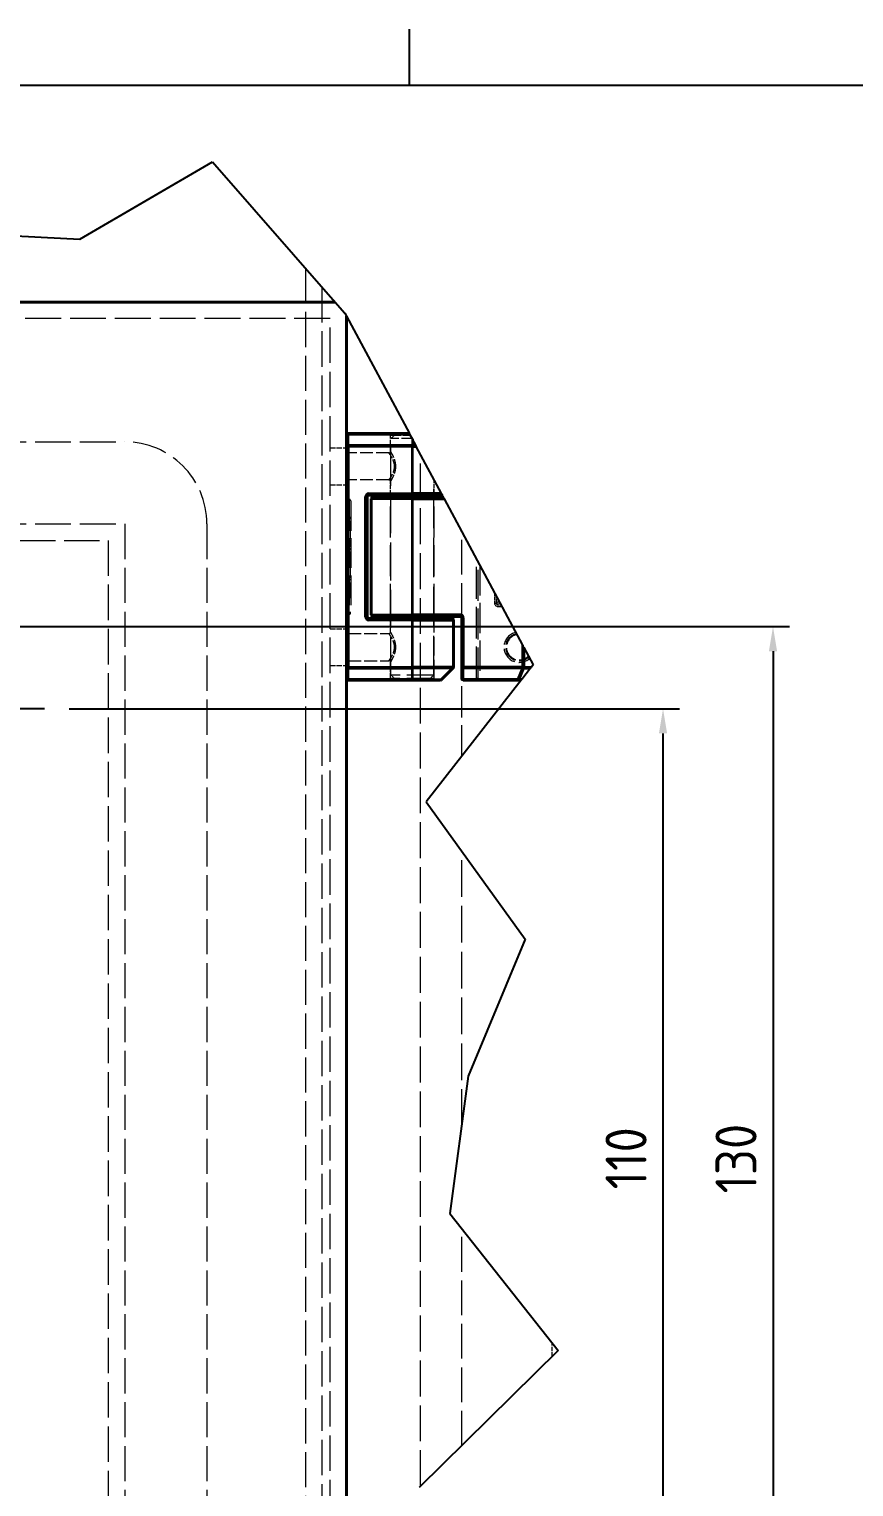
# Model space of a CAD drawing. Header units: millimetres. Extents: x 0 to 2523, y 0 to 1782.
# Drawn here: x 561.3 to 711.9, y 1466.1 to 1732.2 of the extents above; entities that cross this region are included whole.
import ezdxf

# ---------------------------------------------------------------- set-up
doc = ezdxf.new("R2010")
doc.units = ezdxf.units.MM
doc.header["$LTSCALE"] = 3
doc.linetypes.add('CHAIN', pattern=[0.3543, 0.2362, -0.0295, 0.0591, -0.0295])
doc.linetypes.add('DASHED', pattern=[0.2067, 0.1654, -0.0413])
doc.layers.get('0').update_dxf_attribs({"color": 3, "lineweight": 25})
for name, color, linetype, lineweight in [('가려진 것(ISO)', 2, 'DASHED', 18), ('가려진 좁은 것(ISO)', 2, 'DASHED', 18), ('가시적인 것(ISO)', 3, 'Continuous', 40), ('가시적인 좁은 것(ISO)', 3, 'Continuous', 35), ('경계(ISO)', 7, 'Continuous', 25), ('끊기 선(JIS)', 7, 'Continuous', 25), ('중심 표식(ISO)', 1, 'Continuous', 25), ('치수(ISO)', 2, 'Continuous', 25)]:
    doc.layers.add(name, color=color, linetype=linetype, lineweight=lineweight)
doc.styles.add('치수 텍스트_PSTEK_POSCO', font='isocp.shx')
doc.dimstyles.new('치수_PSTEK_POSCO', dxfattribs={"dimscale": 3, "dimtxt": 2.5, "dimasz": 1.5, "dimexe": 1, "dimexo": 1.5, "dimgap": 1, "dimtad": 1, "dimrnd": 1e-08, "dimdsep": 46, "dimtxsty": '치수 텍스트_PSTEK_POSCO', "dimcen": 0.09, "dimdle": 10, "dimclrd": 7, "dimclre": 7, "dimclrt": 2, "dimadec": 1, "dimazin": 2, "dimtfac": 1, "dimtmove": 0, "dimatfit": 3, "dimfxl": 0, "dimtolj": 1, "dimlwd": -1, "dimlwe": -1, "dimarcsym": 0})

# ---------------------------------------------------------------- blocks, each defined once
blk = doc.blocks.new('경계 Default Border')
at = {"layer": '경계(ISO)'}
blk.add_line((210.25, 574), (210.25, 577.4), dxfattribs=at)
at = {"layer": '경계(ISO)', "flags": 128}
blk.add_lwpolyline([(20, 20), (20, 574), (821, 574), (821, 20), (20, 20)], dxfattribs=at)
blk = doc.blocks.new('*D79')
at = {"layer": 'Defpoints', "color": 0, "transparency": 16777216}
for p in [(545.78, 1623.11), (545.78, 1428.11), (697.1, 1428.11)]:
    blk.add_point(p, dxfattribs=at)
at = {"layer": '치수(ISO)', "color": 7, "transparency": 16777216}
for p, q in [((550.28, 1623.11), (700.1, 1623.11)), ((697.1, 1618.61), (697.1, 1432.61)), ((550.28, 1428.11), (700.1, 1428.11))]:
    blk.add_line(p, q, dxfattribs=at)
for points in [[(696.35, 1618.61), (697.85, 1618.61), (697.1, 1623.11)], [(696.35, 1432.61), (697.85, 1432.61), (697.1, 1428.11)]]:
    blk.add_solid(points, dxfattribs=at)
at = {"layer": '치수(ISO)', "color": 2, "transparency": 16777216, "insert": (690.35, 1519.61), "char_height": 7.5, "attachment_point": 4, "rotation": 90, "style": '치수 텍스트_PSTEK_POSCO'}
blk.add_mtext('\\A1;130', dxfattribs=at)
blk = doc.blocks.new('*D81')
at = {"layer": 'Defpoints', "color": 0, "transparency": 16777216}
for p in [(564.15, 1608.11), (677.03, 1608.11), (564.15, 1443.11)]:
    blk.add_point(p, dxfattribs=at)
at = {"layer": '치수(ISO)', "color": 7, "transparency": 16777216}
for p, q in [((568.65, 1608.11), (680.03, 1608.11)), ((677.03, 1447.61), (677.03, 1603.61)), ((568.65, 1443.11), (680.03, 1443.11))]:
    blk.add_line(p, q, dxfattribs=at)
for points in [[(676.28, 1603.61), (677.78, 1603.61), (677.03, 1608.11)], [(676.28, 1447.61), (677.78, 1447.61), (677.03, 1443.11)]]:
    blk.add_solid(points, dxfattribs=at)
at = {"layer": '치수(ISO)', "color": 2, "transparency": 16777216, "insert": (670.28, 1520.36), "char_height": 7.5, "attachment_point": 4, "rotation": 90, "style": '치수 텍스트_PSTEK_POSCO'}
blk.add_mtext('\\A1;110', dxfattribs=at)

msp = doc.modelspace()

# ---------------------------------------------------------------- linework, layer by layer
at = {"layer": '가려진 것(ISO)', "ltscale": 12.911937}
msp.add_line((611.779, 1688.5707), (611.779, 1352.2896), dxfattribs=at)
at = {"layer": '가려진 것(ISO)', "ltscale": 13.056621}
msp.add_line((614.779, 1685.1416), (614.779, 1353.1888), dxfattribs=at)
at = {"layer": '가려진 것(ISO)', "ltscale": 13.19737}
msp.add_line((616.279, 1679.3642), (403.5031, 1679.3642), dxfattribs=at)
at = {"layer": '가려진 것(ISO)', "ltscale": 13.049678}
msp.add_line((616.279, 1371.8642), (616.279, 1679.3642), dxfattribs=at)
at = {"layer": '가려진 것(ISO)', "ltscale": 0.673328}
msp.add_line((628.129, 1658.2142), (627.379, 1657.4642), dxfattribs=at)
at = {"layer": '가려진 것(ISO)', "ltscale": 2.84373}
msp.add_line((630.8119, 1658.2142), (628.129, 1658.2142), dxfattribs=at)
at = {"layer": '가려진 것(ISO)', "ltscale": 13.175637}
for p, q in [((194.779, 1656.8642), (578.779, 1656.8642)), ((194.779, 1641.8642), (578.779, 1641.8642))]:
    msp.add_line(p, q, dxfattribs=at)
at = {"layer": '가려진 것(ISO)', "ltscale": 1.904597}
for p, q in [((616.279, 1655.7392), (619.279, 1655.7392)), ((616.279, 1648.9892), (619.279, 1648.9892)), ((616.279, 1622.7392), (619.279, 1622.7392)), ((616.279, 1615.9892), (619.279, 1615.9892))]:
    msp.add_line(p, q, dxfattribs=at)
at = {"layer": '가려진 것(ISO)', "ltscale": 1.856998}
msp.add_line((627.304, 1655.1391), (627.304, 1658.0642), dxfattribs=at)
at = {"layer": '가려진 것(ISO)', "ltscale": 3.847464}
msp.add_line((631.213, 1657.4642), (627.379, 1657.4642), dxfattribs=at)
at = {"layer": '가려진 것(ISO)', "ltscale": 13.933224}
msp.add_line((627.379, 1614.2642), (627.379, 1657.4642), dxfattribs=at)
at = {"layer": '가려진 것(ISO)', "ltscale": 4.714087}
for p, q in [((627.0041, 1654.8392), (619.579, 1654.8392)), ((627.0041, 1649.8892), (619.579, 1649.8892))]:
    msp.add_line(p, q, dxfattribs=at)
at = {"layer": '가려진 것(ISO)', "ltscale": 13.20597}
msp.add_line((632.779, 1466.1883), (632.779, 1654.5358), dxfattribs=at)
at = {"layer": '가려진 것(ISO)', "ltscale": 1.380822}
msp.add_line((627.304, 1647.4142), (627.304, 1649.5892), dxfattribs=at)
at = {"layer": '가려진 것(ISO)', "ltscale": 14.426589}
msp.add_line((635.179, 1614.2642), (635.179, 1650.0479), dxfattribs=at)
at = {"layer": '가려진 것(ISO)', "ltscale": 1.583012}
msp.add_line((635.254, 1647.4142), (635.254, 1649.9077), dxfattribs=at)
at = {"layer": '가려진 것(ISO)', "ltscale": 0.095135}
for p, q in [((619.579, 1646.3642), (619.729, 1646.3642)), ((619.579, 1625.3642), (619.729, 1625.3642))]:
    msp.add_line(p, q, dxfattribs=at)
at = {"layer": '가려진 것(ISO)', "ltscale": 10.965973}
msp.add_line((620.029, 1646.0642), (620.029, 1625.6642), dxfattribs=at)
at = {"layer": '가려진 것(ISO)', "ltscale": 11.369134}
for p, q in [((627.304, 1625.2892), (627.304, 1646.4392)), ((635.254, 1625.2892), (635.254, 1646.4392))]:
    msp.add_line(p, q, dxfattribs=at)
at = {"layer": '가려진 것(ISO)', "ltscale": 0.19037}
for p, q in [((620.029, 1643.0642), (619.729, 1643.0642)), ((620.029, 1642.7829), (619.729, 1642.7829)), ((620.029, 1642.3142), (619.729, 1642.3142)), ((620.029, 1642.0329), (619.729, 1642.0329)), ((620.029, 1641.9392), (619.729, 1641.9392)), ((620.029, 1641.8923), (619.729, 1641.8923)), ((620.029, 1641.7517), (619.729, 1641.7517)), ((620.029, 1641.7048), (619.729, 1641.7048)), ((620.029, 1641.6579), (619.729, 1641.6579)), ((620.029, 1641.6111), (619.729, 1641.6111)), ((620.029, 1641.5173), (619.729, 1641.5173)), ((620.029, 1641.3767), (619.729, 1641.3767)), ((620.029, 1641.3298), (619.729, 1641.3298)), ((620.029, 1641.1892), (619.729, 1641.1892)), ((620.029, 1641.1423), (619.729, 1641.1423)), ((620.029, 1641.0017), (619.729, 1641.0017)), ((620.029, 1640.9548), (619.729, 1640.9548)), ((620.029, 1640.9079), (619.729, 1640.9079)), ((620.029, 1640.8611), (619.729, 1640.8611)), ((620.029, 1640.8142), (619.729, 1640.8142)), ((620.029, 1640.7673), (619.729, 1640.7673)), ((620.029, 1640.6736), (619.729, 1640.6736)), ((620.029, 1640.6267), (619.729, 1640.6267)), ((620.029, 1640.5798), (619.729, 1640.5798)), ((620.029, 1640.5329), (619.729, 1640.5329)), ((620.029, 1640.4392), (619.729, 1640.4392)), ((620.029, 1640.3923), (619.729, 1640.3923)), ((620.029, 1640.2048), (619.729, 1640.2048)), ((620.029, 1640.0173), (619.729, 1640.0173)), ((620.029, 1639.9236), (619.729, 1639.9236)), ((620.029, 1639.8298), (619.729, 1639.8298)), ((620.029, 1639.7829), (619.729, 1639.7829)), ((620.029, 1639.6892), (619.729, 1639.6892)), ((620.029, 1639.5954), (619.729, 1639.5954)), ((620.029, 1639.5486), (619.729, 1639.5486)), ((620.029, 1639.4548), (619.729, 1639.4548)), ((620.029, 1639.4079), (619.729, 1639.4079)), ((620.029, 1639.3142), (619.729, 1639.3142)), ((620.029, 1639.2673), (619.729, 1639.2673)), ((620.029, 1639.1736), (619.729, 1639.1736)), ((620.029, 1638.8923), (619.729, 1638.8923)), ((620.029, 1638.7048), (619.729, 1638.7048)), ((620.029, 1638.6111), (619.729, 1638.6111)), ((620.029, 1638.4236), (619.729, 1638.4236)), ((620.029, 1638.1423), (619.729, 1638.1423)), ((620.029, 1638.0486), (619.729, 1638.0486)), ((620.029, 1638.0017), (619.729, 1638.0017)), ((620.029, 1637.8611), (619.729, 1637.8611)), ((620.029, 1637.7673), (619.729, 1637.7673)), ((620.029, 1637.3923), (619.729, 1637.3923)), ((620.029, 1637.1111), (619.729, 1637.1111)), ((620.029, 1636.7361), (619.729, 1636.7361)), ((620.029, 1636.6892), (619.729, 1636.6892)), ((620.029, 1636.5954), (619.729, 1636.5954)), ((620.029, 1636.4548), (619.729, 1636.4548)), ((620.029, 1636.4079), (619.729, 1636.4079)), ((620.029, 1636.3142), (619.729, 1636.3142)), ((620.029, 1636.2204), (619.729, 1636.2204)), ((620.029, 1636.1736), (619.729, 1636.1736)), ((620.029, 1635.9861), (619.729, 1635.9861)), ((620.029, 1635.7986), (619.729, 1635.7986)), ((620.029, 1635.7517), (619.729, 1635.7517)), ((620.029, 1635.6579), (619.729, 1635.6579)), ((620.029, 1635.6111), (619.729, 1635.6111)), ((620.029, 1635.5642), (619.729, 1635.5642)), ((620.029, 1635.5173), (619.729, 1635.5173)), ((620.029, 1635.4704), (619.729, 1635.4704)), ((620.029, 1635.4236), (619.729, 1635.4236)), ((620.029, 1635.3767), (619.729, 1635.3767)), ((620.029, 1635.2829), (619.729, 1635.2829)), ((620.029, 1635.2361), (619.729, 1635.2361)), ((620.029, 1635.1892), (619.729, 1635.1892)), ((620.029, 1635.1423), (619.729, 1635.1423)), ((620.029, 1635.0954), (619.729, 1635.0954)), ((620.029, 1635.0486), (619.729, 1635.0486)), ((620.029, 1635.0017), (619.729, 1635.0017)), ((620.029, 1634.9079), (619.729, 1634.9079)), ((620.029, 1634.8611), (619.729, 1634.8611)), ((620.029, 1634.8142), (619.729, 1634.8142)), ((620.029, 1634.7673), (619.729, 1634.7673)), ((620.029, 1634.6736), (619.729, 1634.6736)), ((620.029, 1634.6267), (619.729, 1634.6267)), ((620.029, 1634.5798), (619.729, 1634.5798)), ((620.029, 1634.5329), (619.729, 1634.5329)), ((620.029, 1634.4861), (619.729, 1634.4861)), ((620.029, 1634.4392), (619.729, 1634.4392)), ((620.029, 1634.3923), (619.729, 1634.3923)), ((620.029, 1634.3454), (619.729, 1634.3454)), ((620.029, 1634.2517), (619.729, 1634.2517)), ((620.029, 1634.2048), (619.729, 1634.2048)), ((620.029, 1634.1579), (619.729, 1634.1579)), ((620.029, 1634.1111), (619.729, 1634.1111)), ((620.029, 1634.0642), (619.729, 1634.0642)), ((620.029, 1633.9704), (619.729, 1633.9704)), ((620.029, 1633.9236), (619.729, 1633.9236)), ((620.029, 1633.7361), (619.729, 1633.7361)), ((620.029, 1633.6423), (619.729, 1633.6423)), ((620.029, 1633.5486), (619.729, 1633.5486)), ((620.029, 1633.5017), (619.729, 1633.5017)), ((620.029, 1633.4548), (619.729, 1633.4548)), ((620.029, 1633.4079), (619.729, 1633.4079)), ((620.029, 1633.3611), (619.729, 1633.3611)), ((620.029, 1633.3142), (619.729, 1633.3142)), ((620.029, 1633.2673), (619.729, 1633.2673)), ((620.029, 1633.2204), (619.729, 1633.2204)), ((620.029, 1633.1267), (619.729, 1633.1267)), ((620.029, 1633.0798), (619.729, 1633.0798)), ((620.029, 1633.0329), (619.729, 1633.0329)), ((620.029, 1632.9392), (619.729, 1632.9392)), ((620.029, 1632.8454), (619.729, 1632.8454)), ((620.029, 1632.7986), (619.729, 1632.7986)), ((620.029, 1632.7517), (619.729, 1632.7517)), ((620.029, 1632.5642), (619.729, 1632.5642)), ((620.029, 1632.5173), (619.729, 1632.5173)), ((620.029, 1632.4236), (619.729, 1632.4236)), ((620.029, 1632.3298), (619.729, 1632.3298)), ((620.029, 1632.2829), (619.729, 1632.2829)), ((620.029, 1632.1423), (619.729, 1632.1423)), ((620.029, 1632.0486), (619.729, 1632.0486)), ((620.029, 1632.0017), (619.729, 1632.0017)), ((620.029, 1631.6736), (619.729, 1631.6736)), ((620.029, 1631.0173), (619.729, 1631.0173)), ((620.029, 1630.9704), (619.729, 1630.9704)), ((620.029, 1630.8298), (619.729, 1630.8298)), ((620.029, 1630.6423), (619.729, 1630.6423)), ((620.029, 1630.5486), (619.729, 1630.5486)), ((620.029, 1630.3142), (619.729, 1630.3142)), ((620.029, 1630.1736), (619.729, 1630.1736)), ((620.029, 1630.1267), (619.729, 1630.1267)), ((620.029, 1630.0329), (619.729, 1630.0329)), ((620.029, 1629.8923), (619.729, 1629.8923)), ((620.029, 1629.8454), (619.729, 1629.8454)), ((620.029, 1629.7517), (619.729, 1629.7517)), ((620.029, 1629.6579), (619.729, 1629.6579)), ((620.029, 1629.6111), (619.729, 1629.6111)), ((620.029, 1629.5173), (619.729, 1629.5173)), ((620.029, 1629.4236), (619.729, 1629.4236)), ((620.029, 1629.2361), (619.729, 1629.2361)), ((620.029, 1629.0486), (619.729, 1629.0486)), ((620.029, 1629.0017), (619.729, 1629.0017)), ((620.029, 1628.8142), (619.729, 1628.8142)), ((620.029, 1628.7673), (619.729, 1628.7673)), ((620.029, 1628.6736), (619.729, 1628.6736)), ((620.029, 1628.6267), (619.729, 1628.6267)), ((620.029, 1628.5798), (619.729, 1628.5798)), ((620.029, 1628.3923), (619.729, 1628.3923)), ((620.029, 1628.3454), (619.729, 1628.3454))]:
    msp.add_line(p, q, dxfattribs=at)
at = {"layer": '가려진 것(ISO)', "ltscale": 12.928949}
for p, q in [((578.779, 1641.8642), (578.779, 1409.3642)), ((593.779, 1641.8642), (593.779, 1409.3642))]:
    msp.add_line(p, q, dxfattribs=at)
at = {"layer": '가려진 것(ISO)', "ltscale": 12.75755}
msp.add_line((640.279, 1624.6892), (640.279, 1640.5111), dxfattribs=at)
at = {"layer": '가려진 것(ISO)', "ltscale": 12.969769}
msp.add_line((197.779, 1638.8642), (575.779, 1638.8642), dxfattribs=at)
at = {"layer": '가려진 것(ISO)', "ltscale": 13.045131}
msp.add_line((575.779, 1638.8642), (575.779, 1412.3642), dxfattribs=at)
at = {"layer": '가려진 것(ISO)', "ltscale": 11.415911}
msp.add_line((643.279, 1613.6642), (643.279, 1634.9012), dxfattribs=at)
at = {"layer": '가려진 것(ISO)', "ltscale": 0.851385}
msp.add_line((646.579, 1628.7303), (646.579, 1627.3892), dxfattribs=at)
at = {"layer": '가려진 것(ISO)', "ltscale": 0.366636}
msp.add_line((646.879, 1627.0892), (647.4566, 1627.0892), dxfattribs=at)
at = {"layer": '가려진 것(ISO)', "ltscale": 1.380832}
msp.add_line((627.304, 1622.1391), (627.304, 1624.3142), dxfattribs=at)
at = {"layer": '가려진 것(ISO)', "ltscale": 6.761573}
msp.add_line((635.254, 1613.6642), (635.254, 1624.3142), dxfattribs=at)
at = {"layer": '가려진 것(ISO)', "ltscale": 4.71407}
msp.add_line((619.579, 1621.8392), (627.004, 1621.8392), dxfattribs=at)
at = {"layer": '가려진 것(ISO)', "ltscale": 4.714071}
msp.add_line((619.579, 1616.8892), (627.004, 1616.8892), dxfattribs=at)
at = {"layer": '가려진 것(ISO)', "ltscale": 1.857007}
msp.add_line((627.304, 1613.6642), (627.304, 1616.5892), dxfattribs=at)
at = {"layer": '가려진 것(ISO)', "ltscale": 9.879222}
msp.add_line((635.179, 1614.2642), (627.379, 1614.2642), dxfattribs=at)
at = {"layer": '가려진 것(ISO)', "ltscale": 0.673329}
for p, q in [((628.129, 1613.5142), (627.379, 1614.2642)), ((634.4289, 1613.5142), (635.179, 1614.2642))]:
    msp.add_line(p, q, dxfattribs=at)
at = {"layer": '가려진 것(ISO)', "ltscale": 6.282835}
msp.add_line((634.4289, 1613.5142), (628.129, 1613.5142), dxfattribs=at)
at = {"layer": '가려진 것(ISO)', "ltscale": 11.517212}
msp.add_line((640.279, 1599.3805), (640.279, 1613.6642), dxfattribs=at)
at = {"layer": '가려진 것(ISO)', "ltscale": 13.487277}
msp.add_line((640.279, 1531.9615), (640.279, 1582.1423), dxfattribs=at)
at = {"layer": '가려진 것(ISO)', "ltscale": 12.80473}
msp.add_line((640.279, 1473.5772), (640.279, 1513.2783), dxfattribs=at)
at = {"layer": '가려진 것(ISO)', "ltscale": 1.622068}
msp.add_line((656.779, 1489.8327), (656.779, 1492.3877), dxfattribs=at)
at = {"layer": '가려진 것(ISO)', "ltscale": 0.299089}
for centre, start, end in [((627.004, 1658.0642), 0, 90), ((619.579, 1655.1392), 180, 270), ((619.579, 1649.5892), 90, 180), ((619.579, 1646.6642), 180, 270), ((619.729, 1646.0642), 0, 90), ((627.004, 1647.4142), 270, 0), ((627.004, 1646.4392), 0, 90), ((635.554, 1647.4142), 180, 270), ((635.554, 1646.4392), 90, 180), ((646.879, 1627.3892), 180, 270), ((619.579, 1625.0642), 90, 180), ((619.729, 1625.6642), 270, 0), ((627.004, 1625.2892), 270, 0), ((627.004, 1624.3142), 0, 90), ((635.554, 1625.2892), 180, 270), ((635.554, 1624.3142), 90, 180), ((619.579, 1622.1392), 180, 270), ((619.579, 1616.5892), 90, 180), ((627.004, 1613.6642), 270, 0), ((635.554, 1613.6642), 180, 270), ((643.579, 1613.6642), 180, 270)]:
    msp.add_arc(centre, 0.3, start, end, dxfattribs=at)
at = {"layer": '가려진 것(ISO)', "ltscale": 12.665669}
msp.add_arc((578.779, 1641.8642), 15, 0, 90, dxfattribs=at)
at = {"layer": '가려진 것(ISO)', "ltscale": 5.855103}
msp.add_arc((650.779, 1619.3642), 2.475, 101.389712, 314.883307, dxfattribs=at)
at = {"layer": '가려진 것(ISO)', "ltscale": 0.299074}
msp.add_open_spline([(627.004, 1654.8392), (627.0361, 1654.8392), (627.0686, 1654.8445), (627.1292, 1654.8647), (627.1582, 1654.8799), (627.2092, 1654.9181), (627.2319, 1654.9416), (627.2683, 1654.9939), (627.2825, 1655.0233), (627.2997, 1655.0814), (627.304, 1655.1104), (627.304, 1655.1392)], degree=3, knots=[0, 0, 0, 0, 0.006421037, 0.006421037, 0.0127920387, 0.0127920387, 0.0191648297, 0.0191648297, 0.025537558, 0.025537558, 0.0312860612, 0.0312860612, 0.0312860612, 0.0312860612], dxfattribs=at)
at = {"layer": '가려진 것(ISO)'}
for points in [[(627.004, 1649.8892), (627.004, 1649.8892), (627.004, 1649.8892), (627.004, 1649.8892)], [(627.304, 1649.5892), (627.304, 1649.5892), (627.304, 1649.5892), (627.304, 1649.5892)], [(627.004, 1616.8892), (627.004, 1616.8892), (627.004, 1616.8892), (627.004, 1616.8892)]]:
    msp.add_open_spline(points, degree=3, dxfattribs=at)
at = {"layer": '가려진 것(ISO)', "ltscale": 0.299076}
msp.add_open_spline([(627.304, 1649.5892), (627.304, 1649.6213), (627.2987, 1649.6538), (627.2784, 1649.7145), (627.2633, 1649.7434), (627.2251, 1649.7944), (627.2016, 1649.8171), (627.1493, 1649.8536), (627.1198, 1649.8677), (627.0617, 1649.885), (627.0327, 1649.8892), (627.004, 1649.8892)], degree=3, knots=[0, 0, 0, 0, 0.0064210381, 0.0064210381, 0.0127920403, 0.0127920403, 0.0191648304, 0.0191648304, 0.0255375569, 0.0255375569, 0.0312862255, 0.0312862255, 0.0312862255, 0.0312862255], dxfattribs=at)
at = {"layer": '가려진 것(ISO)', "ltscale": 0.299082}
msp.add_open_spline([(627.004, 1621.8392), (627.0361, 1621.8392), (627.0686, 1621.8445), (627.1292, 1621.8647), (627.1582, 1621.8799), (627.2092, 1621.9181), (627.2319, 1621.9416), (627.2683, 1621.9938), (627.2825, 1622.0233), (627.2997, 1622.0814), (627.304, 1622.1104), (627.304, 1622.1392)], degree=3, knots=[0, 0, 0, 0, 0.0064210258, 0.0064210258, 0.0127920248, 0.0127920248, 0.019164823, 0.019164823, 0.0255375638, 0.0255375638, 0.0312868579, 0.0312868579, 0.0312868579, 0.0312868579], dxfattribs=at)
at = {"layer": '가려진 것(ISO)', "ltscale": 0.299079}
msp.add_open_spline([(627.304, 1616.5892), (627.304, 1616.6213), (627.2987, 1616.6538), (627.2784, 1616.7145), (627.2633, 1616.7434), (627.2251, 1616.7944), (627.2016, 1616.8171), (627.1493, 1616.8536), (627.1198, 1616.8677), (627.0617, 1616.885), (627.0327, 1616.8892), (627.004, 1616.8892)], degree=3, knots=[0, 0, 0, 0, 0.0064210313, 0.0064210313, 0.0127920334, 0.0127920334, 0.0191648315, 0.0191648315, 0.0255375666, 0.0255375666, 0.0312865551, 0.0312865551, 0.0312865551, 0.0312865551], dxfattribs=at)
at = {"layer": '가려진 것(ISO)', "ltscale": 2.57844e-05}
msp.add_open_spline([(627.304, 1616.5892), (627.304, 1616.5892), (627.304, 1616.5892), (627.304, 1616.5892)], degree=3, dxfattribs=at)
at = {"layer": '가려진 좁은 것(ISO)', "ltscale": 3.718152}
msp.add_line((627.304, 1658.0642), (630.8921, 1658.0642), dxfattribs=at)
at = {"layer": '가려진 좁은 것(ISO)', "ltscale": 0.299089}
for p, q in [((619.579, 1646.0642), (619.279, 1646.0642)), ((619.729, 1646.3642), (619.729, 1646.0642)), ((619.729, 1646.0642), (620.029, 1646.0642)), ((646.279, 1627.3892), (646.579, 1627.3892)), ((646.879, 1627.3892), (646.579, 1627.3892)), ((646.879, 1627.0892), (646.879, 1627.3892)), ((646.879, 1627.0892), (646.879, 1626.7892)), ((619.279, 1625.6642), (619.579, 1625.6642)), ((619.729, 1625.6642), (619.729, 1625.3642)), ((620.029, 1625.6642), (619.729, 1625.6642)), ((640.279, 1613.6642), (640.579, 1613.6642)), ((643.279, 1613.6642), (642.979, 1613.6642)), ((642.979, 1613.3642), (642.979, 1613.6642)), ((643.279, 1613.6642), (643.579, 1613.6642)), ((643.579, 1613.6642), (643.579, 1613.3642))]:
    msp.add_line(p, q, dxfattribs=at)
at = {"layer": '가려진 좁은 것(ISO)', "ltscale": 0.095135}
for p, q in [((619.579, 1646.0642), (619.729, 1646.0642)), ((619.579, 1625.6642), (619.729, 1625.6642))]:
    msp.add_line(p, q, dxfattribs=at)
at = {"layer": '가려진 좁은 것(ISO)', "ltscale": 10.965973}
msp.add_line((619.729, 1646.0642), (619.729, 1625.6642), dxfattribs=at)
at = {"layer": '가려진 좁은 것(ISO)', "ltscale": 11.717469}
msp.add_line((642.979, 1613.6642), (642.979, 1635.4622), dxfattribs=at)
at = {"layer": '가려진 좁은 것(ISO)', "ltscale": 11.114352}
msp.add_line((643.579, 1634.3402), (643.579, 1613.6642), dxfattribs=at)
at = {"layer": '가려진 좁은 것(ISO)', "ltscale": 1.207557}
msp.add_line((646.279, 1629.2913), (646.279, 1627.3892), dxfattribs=at)
at = {"layer": '가려진 좁은 것(ISO)', "ltscale": 0.495214}
msp.add_line((646.879, 1628.1693), (646.879, 1627.3892), dxfattribs=at)
at = {"layer": '가려진 좁은 것(ISO)', "ltscale": 0.264779}
msp.add_line((646.879, 1627.3892), (647.2962, 1627.3892), dxfattribs=at)
at = {"layer": '가려진 좁은 것(ISO)', "ltscale": 0.468493}
msp.add_line((646.879, 1626.7892), (647.617, 1626.7892), dxfattribs=at)
at = {"layer": '가려진 좁은 것(ISO)', "ltscale": 10.069207}
msp.add_line((635.254, 1613.6642), (627.304, 1613.6642), dxfattribs=at)
at = {"layer": '가려진 좁은 것(ISO)', "ltscale": 1.523657}
msp.add_line((640.579, 1613.6642), (642.979, 1613.6642), dxfattribs=at)
at = {"layer": '가려진 좁은 것(ISO)', "ltscale": 4.964387}
msp.add_line((643.579, 1613.6642), (651.3983, 1613.6642), dxfattribs=at)
at = {"layer": '가려진 좁은 것(ISO)', "ltscale": 0.164536}
for centre, start, end in [((628.027, 1652.3642), 0.000011, 0.000011), ((628.027, 1619.3642), 0.00005, 0.00005)]:
    msp.add_arc(centre, 0.3, start, end, dxfattribs=at)
at = {"layer": '가려진 좁은 것(ISO)', "ltscale": 0.598278}
msp.add_arc((646.879, 1627.3892), 0.6, 180, 270, dxfattribs=at)
at = {"layer": '가려진 좁은 것(ISO)', "ltscale": 6.450734}
msp.add_arc((650.779, 1619.3642), 2.775, 103.244846, 313.028172, dxfattribs=at)
at = {"layer": '가려진 좁은 것(ISO)', "ltscale": 5.566666}
msp.add_arc((650.779, 1619.3642), 2.3295, 100.309834, 315.963185, dxfattribs=at)
at = {"layer": '가려진 좁은 것(ISO)', "ltscale": 2.570484}
msp.add_open_spline([(628.027, 1652.3642), (628.027, 1652.4301), (628.0245, 1652.4968), (628.0193, 1652.5644), (628.0141, 1652.632), (628.0061, 1652.7005), (627.9956, 1652.7687), (627.985, 1652.8369), (627.9718, 1652.9048), (627.9566, 1652.9712), (627.9413, 1653.0376), (627.924, 1653.1025), (627.9056, 1653.1643), (627.8872, 1653.226), (627.8677, 1653.2847), (627.8467, 1653.3434), (627.8257, 1653.402), (627.8031, 1653.4605), (627.7776, 1653.5217), (627.7522, 1653.5829), (627.7239, 1653.6467), (627.6934, 1653.7113), (627.6629, 1653.7758), (627.6303, 1653.8411), (627.5955, 1653.9071), (627.5608, 1653.9731), (627.5239, 1654.0398), (627.4853, 1654.1066), (627.4467, 1654.1734), (627.4064, 1654.2405), (627.3654, 1654.3062), (627.3243, 1654.372), (627.2826, 1654.4365), (627.2416, 1654.4982), (627.2006, 1654.5599), (627.1604, 1654.6185), (627.125, 1654.6694), (627.0896, 1654.7203), (627.0591, 1654.7629), (627.038, 1654.7921), (627.017, 1654.8212), (627.0054, 1654.8372), (627.0041, 1654.839), (627.004, 1654.8391), (627.004, 1654.8392), (627.004, 1654.8392)], degree=3, knots=[0, 0, 0, 0, 0.035714286, 0.035714286, 0.035714286, 0.071428571, 0.071428571, 0.071428571, 0.107142857, 0.107142857, 0.107142857, 0.142857143, 0.142857143, 0.142857143, 0.178571429, 0.178571429, 0.178571429, 0.214285714, 0.214285714, 0.214285714, 0.25, 0.25, 0.25, 0.285714286, 0.285714286, 0.285714286, 0.321428571, 0.321428571, 0.321428571, 0.357142857, 0.357142857, 0.357142857, 0.392857143, 0.392857143, 0.392857143, 0.428571429, 0.428571429, 0.428571429, 0.464285714, 0.464285714, 0.464285714, 0.5, 0.5, 0.5, 0.502303722, 0.502303722, 0.502303722, 0.502303722], dxfattribs=at)
at = {"layer": '가려진 좁은 것(ISO)', "ltscale": 2.753332}
msp.add_open_spline([(628.2552, 1652.3642), (628.2552, 1652.4382), (628.2529, 1652.5128), (628.2481, 1652.5886), (628.2432, 1652.6643), (628.2358, 1652.7411), (628.226, 1652.8176), (628.2162, 1652.8941), (628.2039, 1652.9702), (628.1897, 1653.0447), (628.1756, 1653.1191), (628.1594, 1653.1919), (628.1423, 1653.2612), (628.1252, 1653.3304), (628.1071, 1653.3963), (628.0876, 1653.462), (628.0681, 1653.5277), (628.047, 1653.5933), (628.0234, 1653.6619), (627.9997, 1653.7305), (627.9734, 1653.8021), (627.945, 1653.8745), (627.9167, 1653.9469), (627.8863, 1654.0201), (627.854, 1654.0941), (627.8217, 1654.1681), (627.7875, 1654.2428), (627.7516, 1654.3177), (627.7157, 1654.3927), (627.6782, 1654.4678), (627.64, 1654.5416), (627.6019, 1654.6153), (627.5631, 1654.6877), (627.525, 1654.7569), (627.4869, 1654.826), (627.4495, 1654.8919), (627.4165, 1654.9488), (627.3835, 1655.0057), (627.3552, 1655.0536), (627.3356, 1655.0864), (627.3161, 1655.1192), (627.3053, 1655.137), (627.3041, 1655.139), (627.304, 1655.1391), (627.304, 1655.1392), (627.304, 1655.1392)], degree=3, knots=[0, 0, 0, 0, 0.035714286, 0.035714286, 0.035714286, 0.071428571, 0.071428571, 0.071428571, 0.107142857, 0.107142857, 0.107142857, 0.142857143, 0.142857143, 0.142857143, 0.178571429, 0.178571429, 0.178571429, 0.214285714, 0.214285714, 0.214285714, 0.25, 0.25, 0.25, 0.285714286, 0.285714286, 0.285714286, 0.321428571, 0.321428571, 0.321428571, 0.357142857, 0.357142857, 0.357142857, 0.392857143, 0.392857143, 0.392857143, 0.428571429, 0.428571429, 0.428571429, 0.464285714, 0.464285714, 0.464285714, 0.5, 0.5, 0.5, 0.502295932, 0.502295932, 0.502295932, 0.502295932], dxfattribs=at)
at = {"layer": '가려진 좁은 것(ISO)', "ltscale": 2.570459}
msp.add_open_spline([(627.004, 1649.8892), (627.004, 1649.8892), (627.0127, 1649.9013), (627.03, 1649.9251), (627.0486, 1649.9508), (627.0772, 1649.9905), (627.1114, 1650.0395), (627.1457, 1650.0886), (627.1857, 1650.1465), (627.2269, 1650.2081), (627.2682, 1650.2697), (627.3106, 1650.3349), (627.3523, 1650.4013), (627.3941, 1650.4678), (627.4353, 1650.5357), (627.4748, 1650.6036), (627.5143, 1650.6714), (627.552, 1650.7392), (627.5877, 1650.8064), (627.6233, 1650.8736), (627.6568, 1650.94), (627.688, 1651.0058), (627.7193, 1651.0715), (627.7483, 1651.1365), (627.7745, 1651.1992), (627.8007, 1651.2619), (627.8241, 1651.3222), (627.8455, 1651.3817), (627.867, 1651.4413), (627.8864, 1651.5), (627.9048, 1651.5614), (627.9231, 1651.6227), (627.9403, 1651.6867), (627.9556, 1651.7529), (627.9709, 1651.8191), (627.9843, 1651.8874), (627.995, 1651.9561), (628.0057, 1652.0248), (628.0138, 1652.0938), (628.0191, 1652.162), (628.0245, 1652.2302), (628.027, 1652.2976), (628.027, 1652.3642)], degree=3, knots=[0.502666002, 0.502666002, 0.502666002, 0.502666002, 0.535714286, 0.535714286, 0.535714286, 0.571428571, 0.571428571, 0.571428571, 0.607142857, 0.607142857, 0.607142857, 0.642857143, 0.642857143, 0.642857143, 0.678571429, 0.678571429, 0.678571429, 0.714285714, 0.714285714, 0.714285714, 0.75, 0.75, 0.75, 0.785714286, 0.785714286, 0.785714286, 0.821428571, 0.821428571, 0.821428571, 0.857142857, 0.857142857, 0.857142857, 0.892857143, 0.892857143, 0.892857143, 0.928571429, 0.928571429, 0.928571429, 0.964285714, 0.964285714, 0.964285714, 1, 1, 1, 1], dxfattribs=at)
at = {"layer": '가려진 좁은 것(ISO)', "ltscale": 2.7533}
msp.add_open_spline([(627.304, 1649.5892), (627.304, 1649.5892), (627.3122, 1649.6026), (627.3282, 1649.6294), (627.3454, 1649.6584), (627.3719, 1649.703), (627.4039, 1649.7578), (627.4359, 1649.8127), (627.473, 1649.8778), (627.5113, 1649.9468), (627.5497, 1650.0159), (627.5891, 1650.0889), (627.6279, 1650.1635), (627.6668, 1650.238), (627.7051, 1650.3141), (627.7418, 1650.3902), (627.7785, 1650.4663), (627.8136, 1650.5423), (627.8467, 1650.6176), (627.8799, 1650.6929), (627.911, 1650.7675), (627.9401, 1650.8412), (627.9691, 1650.9149), (627.9961, 1650.9878), (628.0205, 1651.0581), (628.0448, 1651.1283), (628.0666, 1651.196), (628.0865, 1651.2627), (628.1064, 1651.3294), (628.1245, 1651.3953), (628.1416, 1651.4641), (628.1586, 1651.5329), (628.1746, 1651.6047), (628.1888, 1651.6789), (628.2031, 1651.7531), (628.2155, 1651.8297), (628.2255, 1651.9068), (628.2355, 1651.9838), (628.243, 1652.0612), (628.2479, 1652.1376), (628.2529, 1652.214), (628.2552, 1652.2894), (628.2552, 1652.3642)], degree=3, knots=[0.502658788, 0.502658788, 0.502658788, 0.502658788, 0.535714286, 0.535714286, 0.535714286, 0.571428571, 0.571428571, 0.571428571, 0.607142857, 0.607142857, 0.607142857, 0.642857143, 0.642857143, 0.642857143, 0.678571429, 0.678571429, 0.678571429, 0.714285714, 0.714285714, 0.714285714, 0.75, 0.75, 0.75, 0.785714286, 0.785714286, 0.785714286, 0.821428571, 0.821428571, 0.821428571, 0.857142857, 0.857142857, 0.857142857, 0.892857143, 0.892857143, 0.892857143, 0.928571429, 0.928571429, 0.928571429, 0.964285714, 0.964285714, 0.964285714, 1, 1, 1, 1], dxfattribs=at)
at = {"layer": '가려진 좁은 것(ISO)', "ltscale": 2.570483}
msp.add_open_spline([(628.027, 1619.3642), (628.027, 1619.4311), (628.0244, 1619.4988), (628.0191, 1619.5674), (628.0137, 1619.6359), (628.0055, 1619.7053), (627.9947, 1619.7743), (627.9838, 1619.8434), (627.9703, 1619.9121), (627.9549, 1619.9785), (627.9395, 1620.045), (627.9221, 1620.1092), (627.9036, 1620.1708), (627.8851, 1620.2324), (627.8655, 1620.2914), (627.8439, 1620.3512), (627.8223, 1620.411), (627.7986, 1620.4717), (627.7722, 1620.5348), (627.7457, 1620.5978), (627.7164, 1620.6632), (627.6849, 1620.7292), (627.6534, 1620.7953), (627.6196, 1620.862), (627.5837, 1620.9295), (627.5478, 1620.9969), (627.5097, 1621.065), (627.4699, 1621.1331), (627.4302, 1621.2012), (627.3887, 1621.2693), (627.3468, 1621.3359), (627.3048, 1621.4024), (627.2623, 1621.4676), (627.2211, 1621.529), (627.1799, 1621.5905), (627.14, 1621.648), (627.1062, 1621.6962), (627.0725, 1621.7444), (627.0448, 1621.7829), (627.0271, 1621.8072), (627.0117, 1621.8284), (627.004, 1621.8392), (627.004, 1621.8392)], degree=3, knots=[0, 0, 0, 0, 0.035714286, 0.035714286, 0.035714286, 0.071428571, 0.071428571, 0.071428571, 0.107142857, 0.107142857, 0.107142857, 0.142857143, 0.142857143, 0.142857143, 0.178571429, 0.178571429, 0.178571429, 0.214285714, 0.214285714, 0.214285714, 0.25, 0.25, 0.25, 0.285714286, 0.285714286, 0.285714286, 0.321428571, 0.321428571, 0.321428571, 0.357142857, 0.357142857, 0.357142857, 0.392857143, 0.392857143, 0.392857143, 0.428571429, 0.428571429, 0.428571429, 0.464285714, 0.464285714, 0.464285714, 0.495418369, 0.495418369, 0.495418369, 0.495418369], dxfattribs=at)
at = {"layer": '가려진 좁은 것(ISO)', "ltscale": 2.75333}
msp.add_open_spline([(628.2552, 1619.3642), (628.2552, 1619.4394), (628.2528, 1619.5151), (628.2478, 1619.5919), (628.2428, 1619.6687), (628.2352, 1619.7465), (628.2252, 1619.824), (628.2151, 1619.9014), (628.2025, 1619.9784), (628.1882, 1620.0529), (628.1738, 1620.1274), (628.1577, 1620.1994), (628.1405, 1620.2685), (628.1233, 1620.3376), (628.1051, 1620.4037), (628.085, 1620.4708), (628.0649, 1620.5379), (628.0429, 1620.6059), (628.0183, 1620.6766), (627.9937, 1620.7473), (627.9664, 1620.8205), (627.9371, 1620.8946), (627.9078, 1620.9687), (627.8764, 1621.0435), (627.843, 1621.1192), (627.8096, 1621.1948), (627.7742, 1621.2712), (627.7373, 1621.3475), (627.7003, 1621.4238), (627.6618, 1621.5001), (627.6227, 1621.5748), (627.5837, 1621.6495), (627.5442, 1621.7225), (627.5059, 1621.7914), (627.4675, 1621.8602), (627.4306, 1621.9249), (627.3991, 1621.9788), (627.3676, 1622.0327), (627.3419, 1622.0759), (627.3255, 1622.1033), (627.3113, 1622.1272), (627.304, 1622.1392), (627.304, 1622.1392)], degree=3, knots=[0, 0, 0, 0, 0.035714286, 0.035714286, 0.035714286, 0.071428571, 0.071428571, 0.071428571, 0.107142857, 0.107142857, 0.107142857, 0.142857143, 0.142857143, 0.142857143, 0.178571429, 0.178571429, 0.178571429, 0.214285714, 0.214285714, 0.214285714, 0.25, 0.25, 0.25, 0.285714286, 0.285714286, 0.285714286, 0.321428571, 0.321428571, 0.321428571, 0.357142857, 0.357142857, 0.357142857, 0.392857143, 0.392857143, 0.392857143, 0.428571429, 0.428571429, 0.428571429, 0.464285714, 0.464285714, 0.464285714, 0.495426526, 0.495426526, 0.495426526, 0.495426526], dxfattribs=at)
at = {"layer": '가려진 좁은 것(ISO)', "ltscale": 2.570384}
msp.add_open_spline([(627.004, 1616.8892), (627.004, 1616.8892), (627.0041, 1616.8894), (627.0044, 1616.8898), (627.0068, 1616.8931), (627.0195, 1616.9106), (627.0416, 1616.9412), (627.0637, 1616.9719), (627.0951, 1617.0159), (627.131, 1617.0676), (627.1669, 1617.1193), (627.2073, 1617.1783), (627.2482, 1617.2401), (627.2892, 1617.302), (627.3308, 1617.3666), (627.3717, 1617.4323), (627.4125, 1617.498), (627.4526, 1617.5648), (627.4909, 1617.6315), (627.5292, 1617.6981), (627.5658, 1617.7645), (627.6002, 1617.8302), (627.6347, 1617.8959), (627.667, 1617.9609), (627.6972, 1618.0251), (627.7274, 1618.0893), (627.7554, 1618.1528), (627.7805, 1618.2137), (627.8057, 1618.2745), (627.828, 1618.3325), (627.8488, 1618.3908), (627.8696, 1618.4491), (627.8889, 1618.5076), (627.9071, 1618.5691), (627.9253, 1618.6306), (627.9424, 1618.6951), (627.9575, 1618.7611), (627.9726, 1618.8271), (627.9856, 1618.8946), (627.996, 1618.9623), (628.0064, 1619.0301), (628.0142, 1619.098), (628.0194, 1619.1652), (628.0246, 1619.2323), (628.027, 1619.2987), (628.027, 1619.3642)], degree=3, knots=[0.495788687, 0.495788687, 0.495788687, 0.495788687, 0.5, 0.5, 0.5, 0.535714286, 0.535714286, 0.535714286, 0.571428571, 0.571428571, 0.571428571, 0.607142857, 0.607142857, 0.607142857, 0.642857143, 0.642857143, 0.642857143, 0.678571429, 0.678571429, 0.678571429, 0.714285714, 0.714285714, 0.714285714, 0.75, 0.75, 0.75, 0.785714286, 0.785714286, 0.785714286, 0.821428571, 0.821428571, 0.821428571, 0.857142857, 0.857142857, 0.857142857, 0.892857143, 0.892857143, 0.892857143, 0.928571429, 0.928571429, 0.928571429, 0.964285714, 0.964285714, 0.964285714, 1, 1, 1, 1], dxfattribs=at)
at = {"layer": '가려진 좁은 것(ISO)', "ltscale": 2.753206}
msp.add_open_spline([(627.304, 1616.5892), (627.304, 1616.5892), (627.3041, 1616.5894), (627.3044, 1616.5898), (627.3066, 1616.5936), (627.3185, 1616.6131), (627.339, 1616.6475), (627.3594, 1616.682), (627.3886, 1616.7314), (627.4221, 1616.7892), (627.4556, 1616.8471), (627.493, 1616.9133), (627.5311, 1616.9827), (627.5692, 1617.052), (627.6079, 1617.1245), (627.6459, 1617.1982), (627.6839, 1617.2718), (627.7211, 1617.3468), (627.7568, 1617.4215), (627.7924, 1617.4962), (627.8264, 1617.5706), (627.8584, 1617.6443), (627.8904, 1617.718), (627.9205, 1617.7908), (627.9486, 1617.8629), (627.9766, 1617.9349), (628.0027, 1618.0061), (628.0261, 1618.0743), (628.0495, 1618.1424), (628.0702, 1618.2075), (628.0895, 1618.2729), (628.1089, 1618.3382), (628.1268, 1618.4038), (628.1437, 1618.4728), (628.1606, 1618.5418), (628.1766, 1618.6141), (628.1906, 1618.6881), (628.2046, 1618.7621), (628.2167, 1618.8378), (628.2264, 1618.9137), (628.2361, 1618.9897), (628.2433, 1619.066), (628.2481, 1619.1412), (628.2529, 1619.2164), (628.2552, 1619.2906), (628.2552, 1619.3642)], degree=3, knots=[0.495799361, 0.495799361, 0.495799361, 0.495799361, 0.5, 0.5, 0.5, 0.535714286, 0.535714286, 0.535714286, 0.571428571, 0.571428571, 0.571428571, 0.607142857, 0.607142857, 0.607142857, 0.642857143, 0.642857143, 0.642857143, 0.678571429, 0.678571429, 0.678571429, 0.714285714, 0.714285714, 0.714285714, 0.75, 0.75, 0.75, 0.785714286, 0.785714286, 0.785714286, 0.821428571, 0.821428571, 0.821428571, 0.857142857, 0.857142857, 0.857142857, 0.892857143, 0.892857143, 0.892857143, 0.928571429, 0.928571429, 0.928571429, 0.964285714, 0.964285714, 0.964285714, 1, 1, 1, 1], dxfattribs=at)
at = {"layer": '가시적인 것(ISO)'}
for p, q in [((617.2089, 1682.3642), (408.7611, 1682.3642)), ((619.279, 1368.8642), (619.279, 1679.7804)), ((619.579, 1658.3642), (630.7317, 1658.3642)), ((623.029, 1624.9142), (623.029, 1646.8142)), ((623.329, 1647.1142), (631.279, 1647.1142)), ((623.779, 1625.2892), (623.779, 1646.4392)), ((631.279, 1646.7392), (624.079, 1646.7392)), ((636.7478, 1647.1142), (631.279, 1647.1142)), ((631.279, 1646.7392), (636.9484, 1646.7392)), ((631.279, 1624.6142), (623.329, 1624.6142)), ((624.079, 1624.9892), (631.279, 1624.9892)), ((639.979, 1624.9892), (631.279, 1624.9892)), ((631.279, 1624.6142), (638.479, 1624.6142)), ((638.779, 1615.7384), (638.779, 1624.3142)), ((640.279, 1624.6892), (640.279, 1615.7384)), ((636.6168, 1613.452), (638.6911, 1615.5263)), ((640.279, 1613.6642), (640.279, 1615.7384)), ((631.279, 1613.3642), (619.579, 1613.3642)), ((631.279, 1613.3642), (636.4047, 1613.3642)), ((650.5455, 1613.3642), (640.579, 1613.3642)), ((651.1648, 1613.3642), (650.5455, 1613.3642))]:
    msp.add_line(p, q, dxfattribs=at)
for centre, start, end in [((619.579, 1658.0642), 90, 180), ((623.329, 1646.8142), 90, 180), ((624.079, 1646.4392), 90, 180), ((623.329, 1624.9142), 180, 270), ((624.079, 1625.2892), 180, 270), ((638.479, 1624.3142), 0, 90), ((639.979, 1624.6892), 0, 90), ((638.479, 1615.7384), 315.00001, 0), ((619.579, 1613.6642), 180, 270), ((636.4047, 1613.6642), 270, 315.00001), ((640.579, 1613.6642), 180, 270)]:
    msp.add_arc(centre, 0.3, start, end, dxfattribs=at)
at = {"layer": '가시적인 좁은 것(ISO)'}
for p, q in [((619.579, 1658.3642), (619.579, 1658.2763)), ((619.579, 1658.2763), (630.7787, 1658.2763)), ((619.579, 1656.202), (619.579, 1658.2763)), ((619.579, 1655.9899), (619.279, 1655.9899)), ((631.279, 1656.202), (619.579, 1656.202)), ((619.579, 1656.202), (619.579, 1655.9899)), ((631.279, 1655.9899), (619.579, 1655.9899)), ((619.579, 1655.9899), (619.579, 1615.7384)), ((631.279, 1657.3408), (631.279, 1656.202)), ((631.279, 1656.202), (631.8879, 1656.202)), ((631.279, 1656.202), (631.279, 1655.9899)), ((631.279, 1655.9899), (632.0014, 1655.9899)), ((631.279, 1647.4142), (631.279, 1655.9899)), ((623.029, 1646.8142), (622.729, 1646.8142)), ((622.729, 1624.9142), (622.729, 1646.8142)), ((623.329, 1647.4142), (623.329, 1647.1142)), ((623.329, 1647.4142), (631.279, 1647.4142)), ((631.279, 1646.4392), (623.779, 1646.4392)), ((636.5874, 1647.4142), (631.279, 1647.4142)), ((631.279, 1647.1142), (631.279, 1647.4142)), ((631.279, 1646.4392), (631.279, 1646.7392)), ((631.279, 1646.4392), (637.1088, 1646.4392)), ((631.279, 1625.2892), (631.279, 1646.4392)), ((622.729, 1624.9142), (623.029, 1624.9142)), ((623.329, 1624.6142), (623.329, 1624.3142)), ((631.279, 1624.3142), (623.329, 1624.3142)), ((623.779, 1625.2892), (631.279, 1625.2892)), ((639.979, 1625.2892), (631.279, 1625.2892)), ((631.279, 1625.2892), (631.279, 1624.9892)), ((631.279, 1624.6142), (631.279, 1624.3142)), ((631.279, 1615.7384), (631.279, 1624.3142)), ((631.279, 1624.3142), (638.779, 1624.3142)), ((639.979, 1624.9892), (639.979, 1625.2892)), ((640.579, 1624.6892), (640.279, 1624.6892)), ((640.579, 1624.6892), (640.579, 1615.7384)), ((651.4047, 1619.7064), (651.4047, 1615.7384)), ((651.6168, 1619.3097), (651.6168, 1615.7384)), ((619.279, 1615.7384), (619.579, 1615.7384)), ((619.579, 1615.7384), (631.279, 1615.7384)), ((619.579, 1615.7384), (619.579, 1615.5263)), ((619.579, 1613.452), (619.579, 1615.5263)), ((619.579, 1615.5263), (631.279, 1615.5263)), ((631.279, 1615.5263), (631.279, 1615.7384)), ((638.779, 1615.7384), (631.279, 1615.7384)), ((631.279, 1613.452), (631.279, 1615.5263)), ((638.6911, 1615.5263), (631.279, 1615.5263)), ((640.279, 1615.7384), (640.579, 1615.7384)), ((651.4047, 1615.7384), (640.579, 1615.7384)), ((640.579, 1615.7384), (640.579, 1615.5263)), ((640.579, 1613.452), (640.579, 1615.5263)), ((651.4047, 1615.5263), (640.579, 1615.5263)), ((651.4047, 1615.5263), (650.5455, 1613.452)), ((651.5547, 1615.5263), (650.6955, 1613.452)), ((651.6168, 1615.7384), (651.4047, 1615.7384)), ((651.4047, 1615.7384), (651.4047, 1615.5263)), ((651.5547, 1615.5263), (652.8479, 1615.5263)), ((651.6168, 1615.7384), (653.013, 1615.7384)), ((619.579, 1613.452), (619.579, 1613.3642)), ((631.279, 1613.452), (619.579, 1613.452)), ((631.279, 1613.452), (631.279, 1613.3642)), ((631.279, 1613.452), (636.6168, 1613.452)), ((650.5455, 1613.452), (640.579, 1613.452)), ((640.579, 1613.452), (640.579, 1613.3642)), ((650.5455, 1613.3642), (650.5455, 1613.452)), ((651.2332, 1613.452), (650.6955, 1613.452))]:
    msp.add_line(p, q, dxfattribs=at)
for centre, start, end in [((623.329, 1646.8142), 90, 180), ((623.329, 1624.9142), 180, 270), ((639.979, 1624.6892), 0, 90)]:
    msp.add_arc(centre, 0.6, start, end, dxfattribs=at)
for centre, major_axis, ratio, start_param, end_param in [((619.579, 1658.0642), (-0.3, 0), 0.70710678, 4.71238898, 6.28318531), ((619.579, 1655.9899), (-0.3, 0), 0.70710678, 4.71238898, 6.28318531), ((619.579, 1615.7384), (-0.3, 0), 0.70710678, 0, 1.57079633), ((640.579, 1615.7384), (-0.3, 0), 0.70710678, 0, 1.57079633), ((651.4047, 1615.7384), (-0.2772, 0.1148), 0.67859834, 1.84481053, 2.39283894), ((651.4047, 1615.7384), (0, -0.3), 0.70710678, 0.78539816, 1.57079633), ((619.579, 1613.6642), (-0.3, 0), 0.70710678, 0, 1.57079633), ((640.579, 1613.6642), (-0.3, 0), 0.70710678, 0, 1.57079633), ((650.5455, 1613.6642), (-0.2772, 0.1148), 0.67859834, 1.84481053, 2.39283894), ((650.5455, 1613.6642), (0, -0.3), 0.70710678, 0, 0.78539816)]:
    msp.add_ellipse(centre, major_axis=major_axis, ratio=ratio, start_param=start_param, end_param=end_param, dxfattribs=at)
at = {"layer": '끊기 선(JIS)'}
for p, q in [((570.5982, 1693.8837), (594.7888, 1707.9905)), ((594.7888, 1707.9905), (617.2089, 1682.3642)), ((546.4076, 1695.0571), (570.5982, 1693.8837)), ((617.2089, 1682.3642), (618.9794, 1680.3405)), ((618.9794, 1680.3405), (619.279, 1679.7804)), ((619.279, 1679.7804), (630.7317, 1658.3642)), ((630.7787, 1658.2763), (630.7317, 1658.3642)), ((630.7787, 1658.2763), (631.279, 1657.3408)), ((636.5874, 1647.4142), (632.0014, 1655.9899)), ((636.7478, 1647.1142), (636.9484, 1646.7392)), ((637.1088, 1646.4392), (636.9484, 1646.7392)), ((637.1088, 1646.4392), (651.4047, 1619.7064)), ((651.6168, 1619.3097), (651.4047, 1619.7064)), ((651.6168, 1619.3097), (653.3175, 1616.1295)), ((652.8479, 1615.5263), (651.2332, 1613.452)), ((652.8479, 1615.5263), (653.013, 1615.7384)), ((653.3175, 1616.1295), (653.013, 1615.7384)), ((651.1648, 1613.3642), (633.828, 1591.0938)), ((651.1648, 1613.3642), (651.2332, 1613.452)), ((633.828, 1591.0938), (651.8702, 1566.058)), ((651.8702, 1566.058), (641.4922, 1541.0223)), ((641.4922, 1541.0223), (638.1399, 1515.9866)), ((638.1399, 1515.9866), (657.9139, 1490.9508)), ((657.9139, 1490.9508), (632.5016, 1465.9151))]:
    msp.add_line(p, q, dxfattribs=at)
msp.add_rational_spline([(631.279, 1657.3408), (631.5586, 1656.8178), (631.8879, 1656.202)], [1.00482858027, 1.00490745368, 1], degree=2, dxfattribs=at)
for points, knots in [([(631.8879, 1656.202), (631.9018, 1656.1761), (631.9203, 1656.1415), (631.9565, 1656.0738), (631.9809, 1656.0282), (632.0014, 1655.9899)], [-0.0162434598, -0.0162434598, -0.0162434598, -0.0162434598, -0.0086968422, -0.0086968422, 0, 0, 0, 0]), ([(636.5874, 1647.4142), (636.6066, 1647.3783), (636.6272, 1647.3398), (636.6626, 1647.2736), (636.6826, 1647.2361), (636.7123, 1647.1807), (636.7266, 1647.1538), (636.7426, 1647.1239), (636.7457, 1647.1181), (636.7478, 1647.1142)], [0, 0, 0, 0, 0.0090084561, 0.0090084561, 0.0206867803, 0.0206867803, 0.0338139882, 0.0338139882, 0.0461439863, 0.0461439863, 0.0461439863, 0.0461439863])]:
    msp.add_open_spline(points, degree=3, knots=knots, dxfattribs=at)
at = {"layer": '중심 표식(ISO)', "linetype": 'CHAIN', "ltscale": 6.944946}
msp.add_line((564.154, 1608.1142), (545.404, 1608.1142), dxfattribs=at)

# ---------------------------------------------------------------- block references
at = {"xscale": 3, "yscale": 3, "zscale": 3}
msp.add_blockref('경계 Default Border', (0, 0), dxfattribs=at)

# ---------------------------------------------------------------- dimensions: what is measured, and where the dimension line sits
at = {"layer": '치수(ISO)', "color": 7}
for base, p1, p2, picture, middle in [((697.0979, 1428.1142), (545.779, 1623.1142), (545.779, 1428.1142), '*D79', (697.0979, 1525.6142)), ((677.0313, 1608.1142), (564.154, 1443.1142), (564.154, 1608.1142), '*D81', (677.0313, 1525.6142))]:
    dim = msp.add_linear_dim(base=base, p1=p1, p2=p2, angle=90, dimstyle='치수_PSTEK_POSCO', override={"dimdec": 2, "dimlfac": 0.666667, "dimtp": 0, "dimtm": 0, "dimtdec": 2, "dimtofl": 0, "dimatfit": 1}, dxfattribs=at)
    dim.commit()
    dim.dimension.update_dxf_attribs({"geometry": picture, "text_midpoint": middle, "dimtype": 160})

doc.saveas('drawing.dxf')
